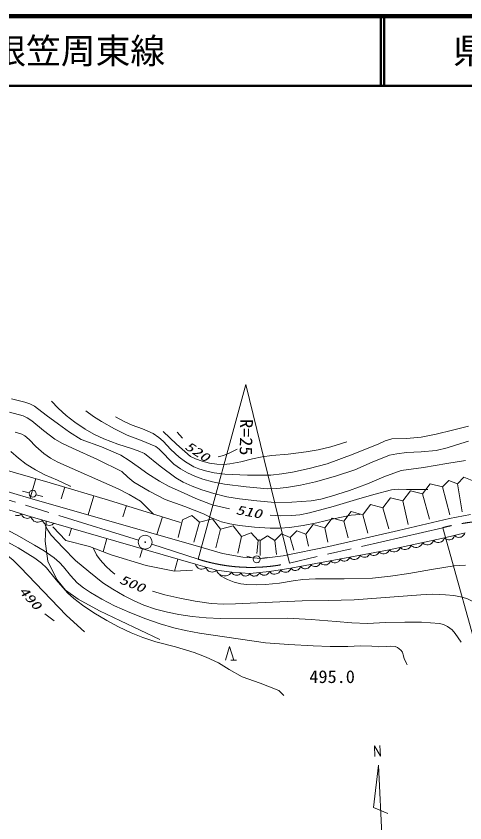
# Model space of a CAD drawing. Units: millimetres, scale not verified. Extents: x 40000 to 680000, y 20000 to 380000.
# Drawn here: x 245312 to 309846, y 264004 to 380000 of the extents above; entities that cross this region are included whole.
import ezdxf
from ezdxf.enums import TextEntityAlignment as Align

# ---------------------------------------------------------------- set-up
doc = ezdxf.new("R2010")
doc.units = ezdxf.units.MM
doc.header["$LTSCALE"] = 1000
doc.linetypes.add('CHAIN', pattern=[18.5, 12, -1.5, 3.5, -1.5])
for name, color, linetype, lineweight in [('M-BGD', 7, 'Continuous', 13), ('M-BMK', 2, 'CHAIN', 13), ('M-BMK-SRVR', 3, 'Continuous', 13), ('M-STR-HTXT', 7, 'Continuous', 13), ('M-TTL', 2, 'Continuous', 140), ('M-TTL-LINE', 7, 'Continuous', 50)]:
    doc.layers.add(name, color=color, linetype=linetype, lineweight=lineweight)
doc.layers.add('M-TTL-TXT', color=7, linetype='Continuous')
doc.styles.add('ＭＳ ゴシック', font='')
doc.styles.get('ＭＳ ゴシック').set_extended_font_data('MS Gothic')

msp = doc.modelspace()

# ---------------------------------------------------------------- linework, layer by layer
at = {"layer": 'M-BGD'}
for p, q in [((268480, 320182), (269222, 319316)), ((241846, 315294), (250215, 312903)), ((236700, 313736), (247251, 310705)), ((248122, 313500), (247318, 310686)), ((306632, 312305), (307548, 313247)), ((307548, 313247), (308771, 312765)), ((308771, 312765), (309686, 313707)), ((309686, 313707), (310909, 313224)), ((250215, 312903), (258583, 310420)), ((252307, 312282), (251810, 310609)), ((303770, 311305), (304868, 312759)), ((304868, 312759), (306632, 312305)), ((306632, 312305), (307675, 308318)), ((308771, 312765), (309469, 308732)), ((247209, 311446), (246238, 311684)), ((248175, 311188), (249136, 310911)), ((256491, 311040), (255675, 308291)), ((300908, 310305), (302005, 311759)), ((302005, 311759), (303770, 311305)), ((303770, 311305), (304779, 307675)), ((239136, 310603), (247478, 308011)), ((247251, 310705), (271884, 303645)), ((258583, 310420), (268939, 307201)), ((295183, 308304), (296281, 309759)), ((296281, 309759), (298045, 309304)), ((298045, 309304), (299143, 310759)), ((299143, 310759), (300908, 310305)), ((300908, 310305), (301698, 306893)), ((261172, 309615), (260676, 308017)), ((292439, 307369), (293499, 308751)), ((293499, 308751), (295183, 308304)), ((298045, 309304), (298893, 306295)), ((245171, 308257), (245343, 308203)), ((245343, 308203), (245524, 308179)), ((245524, 308179), (245723, 308211)), ((245723, 308211), (245864, 308262)), ((245864, 308262), (245977, 308321)), ((245977, 308321), (246107, 308437)), ((246107, 308437), (246146, 308279)), ((246146, 308279), (246201, 308174)), ((246201, 308174), (246283, 308060)), ((246283, 308060), (246419, 307930)), ((246419, 307930), (246571, 307854)), ((246571, 307854), (246731, 307804)), ((246731, 307804), (246900, 307781)), ((246900, 307781), (247085, 307811)), ((247085, 307811), (247217, 307858)), ((247217, 307858), (247322, 307913)), ((247322, 307913), (247444, 308022)), ((247478, 308011), (250709, 307080)), ((247478, 308011), (247529, 307820)), ((247529, 307820), (247599, 307694)), ((247599, 307694), (247701, 307558)), ((247701, 307558), (247869, 307403)), ((247869, 307403), (248056, 307314)), ((248840, 307336), (248967, 307405)), ((248967, 307405), (249112, 307541)), ((249112, 307541), (249163, 307349)), ((266350, 308005), (265558, 305458)), ((269249, 307569), (268608, 305054)), ((269249, 307569), (270574, 308220)), ((270574, 308220), (271686, 307247)), ((271686, 307247), (273536, 307733)), ((273536, 307733), (274698, 306212)), ((289695, 306434), (290756, 307816)), ((290756, 307816), (292439, 307369)), ((295183, 308304), (295875, 305651)), ((300316, 306024), (307630, 307751)), ((307630, 307751), (310661, 308326)), ((248056, 307314), (248252, 307258)), ((248252, 307258), (248457, 307234)), ((248457, 307234), (248681, 307275)), ((248681, 307275), (248840, 307336)), ((249163, 307349), (249232, 307223)), ((249232, 307223), (249335, 307087)), ((249335, 307087), (249502, 306932)), ((249651, 307385), (249495, 304529)), ((249502, 306932), (249689, 306843)), ((249689, 306843), (249885, 306787)), ((249885, 306787), (250091, 306763)), ((250091, 306763), (250315, 306804)), ((250315, 306804), (250474, 306865)), ((250474, 306865), (250600, 306935)), ((252451, 304610), (250588, 306554)), ((250600, 306935), (250745, 307070)), ((250709, 307080), (271120, 301208)), ((253261, 306346), (252949, 305261)), ((271686, 307247), (270861, 304364)), ((274698, 306212), (276548, 306699)), ((276548, 306699), (277709, 305178)), ((286952, 305499), (288012, 306881)), ((288012, 306881), (289695, 306434)), ((289695, 306434), (290127, 304364)), ((292439, 307369), (293070, 305008)), ((274698, 306212), (274034, 303536)), ((277709, 305178), (277206, 302800)), ((277709, 305178), (279089, 305699)), ((279089, 305699), (280100, 304626)), ((280422, 304580), (281480, 305285)), ((281480, 305285), (282538, 304580)), ((282538, 304580), (283488, 305545)), ((283488, 305545), (284745, 305040)), ((284745, 305040), (285695, 306005)), ((285695, 306005), (286952, 305499)), ((286952, 305499), (287369, 303812)), ((290301, 303760), (300316, 306024)), ((306912, 304983), (309868, 305712)), ((308251, 305066), (308316, 305175)), ((308316, 305175), (308368, 305342)), ((308368, 305342), (308491, 305218)), ((308491, 305218), (308600, 305152)), ((308600, 305152), (308738, 305093)), ((308738, 305093), (308935, 305049)), ((309116, 305063), (309291, 305106)), ((309291, 305106), (309459, 305178)), ((309459, 305178), (309612, 305309)), ((309612, 305309), (309707, 305425)), ((309707, 305425), (309773, 305534)), ((309773, 305534), (309824, 305701)), ((249495, 304529), (249859, 301653)), ((255853, 303759), (252451, 304610)), ((258363, 304878), (257821, 302992)), ((280100, 304626), (279919, 302754)), ((280100, 304626), (280277, 304710)), ((280277, 304710), (280422, 304580)), ((280422, 304580), (280425, 302433)), ((282538, 304580), (282770, 302571)), ((284745, 305040), (285253, 303214)), ((298974, 303282), (306912, 304983)), ((302043, 303776), (302103, 303953)), ((302103, 303953), (302238, 303808)), ((303511, 303872), (303623, 304000)), ((303623, 304000), (303701, 304121)), ((303701, 304121), (303765, 304309)), ((303765, 304309), (303893, 304172)), ((303893, 304172), (304007, 304099)), ((304007, 304099), (304152, 304032)), ((304152, 304032), (304360, 303978)), ((304360, 303978), (304554, 303987)), ((304554, 303987), (304742, 304027)), ((304742, 304027), (304923, 304099)), ((304923, 304099), (305091, 304233)), ((305091, 304233), (305196, 304353)), ((305196, 304353), (305269, 304467)), ((305269, 304467), (305330, 304644)), ((305330, 304644), (305457, 304508)), ((305457, 304508), (305571, 304434)), ((305571, 304434), (305716, 304367)), ((305716, 304367), (305924, 304313)), ((305924, 304313), (306119, 304322)), ((306119, 304322), (306306, 304362)), ((306306, 304362), (306488, 304434)), ((306488, 304434), (306655, 304568)), ((306655, 304568), (306760, 304689)), ((306760, 304689), (306834, 304803)), ((306834, 304803), (306894, 304979)), ((306912, 304983), (307035, 304859)), ((307035, 304859), (307144, 304793)), ((307144, 304793), (307282, 304734)), ((307282, 304734), (307478, 304690)), ((307478, 304690), (307660, 304704)), ((307660, 304704), (307835, 304747)), ((307835, 304747), (308002, 304819)), ((308002, 304819), (308156, 304950)), ((308156, 304950), (308251, 305066)), ((308935, 305049), (309116, 305063)), ((258971, 302544), (255853, 303759)), ((263466, 303410), (263112, 302178)), ((271884, 303645), (274992, 302724)), ((283702, 302379), (290301, 303760)), ((284841, 300609), (298974, 303282)), ((297298, 302652), (297392, 302755)), ((297392, 302755), (297459, 302853)), ((297459, 302853), (297516, 303006)), ((297516, 303006), (297632, 302876)), ((297632, 302876), (297737, 302804)), ((297737, 302804), (297872, 302738)), ((298425, 302720), (298596, 302783)), ((298596, 302783), (298756, 302905)), ((298756, 302905), (298857, 303016)), ((298857, 303016), (298929, 303121)), ((298929, 303121), (298990, 303285)), ((298974, 303282), (299101, 303146)), ((299101, 303146), (299215, 303072)), ((299215, 303072), (299361, 303005)), ((299361, 303005), (299569, 302951)), ((299569, 302951), (299763, 302960)), ((299763, 302960), (299951, 303000)), ((299951, 303000), (300132, 303072)), ((300132, 303072), (300299, 303206)), ((300299, 303206), (300404, 303327)), ((300404, 303327), (300478, 303441)), ((300478, 303441), (300539, 303617)), ((300539, 303617), (300666, 303481)), ((300666, 303481), (300780, 303407)), ((300780, 303407), (300925, 303340)), ((300925, 303340), (301133, 303287)), ((301133, 303287), (301328, 303295)), ((301328, 303295), (301515, 303336)), ((301515, 303336), (301696, 303407)), ((301696, 303407), (301864, 303541)), ((301864, 303541), (301969, 303662)), ((301969, 303662), (302043, 303776)), ((302238, 303808), (302360, 303729)), ((302360, 303729), (302514, 303658)), ((302514, 303658), (302735, 303601)), ((302735, 303601), (302941, 303611)), ((302941, 303611), (303141, 303653)), ((303141, 303653), (303333, 303729)), ((303333, 303729), (303511, 303872)), ((249859, 301653), (251155, 298981)), ((264033, 301005), (258971, 302544)), ((268569, 301942), (268067, 300199)), ((274992, 302724), (277908, 302187)), ((277908, 302187), (280633, 302034)), ((279437, 302053), (278478, 302337)), ((280409, 301999), (281393, 302175)), ((280633, 302034), (283702, 302379)), ((290479, 301523), (290540, 301687)), ((290540, 301687), (290648, 301565)), ((291548, 301479), (291697, 301592)), ((291697, 301592), (291792, 301696)), ((291792, 301696), (291859, 301794)), ((291859, 301794), (291915, 301947)), ((291915, 301947), (292024, 301825)), ((292024, 301825), (292122, 301758)), ((292122, 301758), (292248, 301697)), ((292248, 301697), (292428, 301645)), ((292428, 301645), (292598, 301649)), ((292598, 301649), (292764, 301680)), ((292764, 301680), (292923, 301739)), ((292923, 301739), (293073, 301853)), ((293073, 301853), (293167, 301956)), ((293167, 301956), (293234, 302054)), ((293234, 302054), (293291, 302207)), ((293291, 302207), (293407, 302077)), ((293407, 302077), (293512, 302005)), ((293512, 302005), (293647, 301939)), ((293647, 301939), (293840, 301884)), ((293840, 301884), (294023, 301888)), ((294023, 301888), (294200, 301921)), ((294200, 301921), (294371, 301984)), ((294371, 301984), (294531, 302106)), ((294531, 302106), (294632, 302217)), ((294632, 302217), (294704, 302322)), ((294704, 302322), (294765, 302486)), ((294765, 302486), (294873, 302364)), ((294873, 302364), (294971, 302297)), ((294971, 302297), (295097, 302235)), ((295097, 302235), (295278, 302184)), ((295278, 302184), (295448, 302188)), ((295448, 302188), (295613, 302219)), ((295613, 302219), (295773, 302278)), ((295773, 302278), (295922, 302391)), ((295922, 302391), (296017, 302495)), ((296017, 302495), (296084, 302593)), ((296084, 302593), (296140, 302746)), ((296140, 302746), (296249, 302624)), ((296249, 302624), (296347, 302557)), ((296347, 302557), (296473, 302496)), ((296473, 302496), (296653, 302444)), ((296653, 302444), (296824, 302448)), ((296824, 302448), (296989, 302479)), ((296989, 302479), (297149, 302538)), ((297149, 302538), (297298, 302652)), ((297872, 302738), (298066, 302683)), ((298066, 302683), (298248, 302687)), ((298248, 302687), (298425, 302720)), ((268083, 300195), (264033, 301005)), ((271120, 301208), (274109, 300326)), ((271120, 301208), (271167, 301027)), ((271167, 301027), (271232, 300908)), ((271232, 300908), (271327, 300780)), ((271327, 300780), (271484, 300633)), ((271484, 300633), (271659, 300548)), ((271659, 300548), (271844, 300494)), ((271844, 300494), (272037, 300470)), ((272037, 300470), (272248, 300508)), ((272248, 300508), (272398, 300564)), ((272398, 300564), (272517, 300629)), ((272517, 300629), (272655, 300755)), ((272655, 300755), (272698, 300586)), ((272698, 300586), (272759, 300474)), ((272759, 300474), (272849, 300354)), ((281763, 300123), (284841, 300609)), ((284684, 300342), (284759, 300445)), ((284759, 300445), (284825, 300607)), ((284841, 300609), (284949, 300487)), ((284949, 300487), (285047, 300420)), ((285849, 300401), (285998, 300515)), ((285998, 300515), (286093, 300618)), ((286093, 300618), (286160, 300716)), ((286160, 300716), (286216, 300869)), ((286216, 300869), (286332, 300739)), ((286332, 300739), (286438, 300667)), ((286438, 300667), (286572, 300601)), ((286572, 300601), (286766, 300546)), ((286766, 300546), (286948, 300550)), ((286948, 300550), (287125, 300583)), ((287125, 300583), (287296, 300646)), ((287296, 300646), (287457, 300768)), ((287457, 300768), (287558, 300879)), ((287558, 300879), (287629, 300984)), ((287629, 300984), (287690, 301148)), ((287690, 301148), (287799, 301026)), ((287799, 301026), (287897, 300959)), ((287897, 300959), (288022, 300898)), ((288022, 300898), (288203, 300846)), ((288203, 300846), (288373, 300850)), ((288373, 300850), (288538, 300881)), ((288538, 300881), (288698, 300940)), ((288698, 300940), (288848, 301054)), ((288848, 301054), (288942, 301157)), ((288942, 301157), (289009, 301255)), ((289009, 301255), (289066, 301408)), ((289066, 301408), (289182, 301278)), ((289182, 301278), (289287, 301206)), ((289287, 301206), (289422, 301140)), ((289422, 301140), (289615, 301085)), ((289615, 301085), (289798, 301089)), ((289798, 301089), (289975, 301122)), ((289975, 301122), (290146, 301185)), ((290146, 301185), (290306, 301307)), ((290306, 301307), (290407, 301418)), ((290407, 301418), (290479, 301523)), ((290648, 301565), (290746, 301498)), ((290746, 301498), (290872, 301436)), ((290872, 301436), (291053, 301385)), ((291053, 301385), (291223, 301389)), ((291223, 301389), (291388, 301420)), ((291388, 301420), (291548, 301479)), ((270675, 300317), (268083, 300195)), ((272849, 300354), (272996, 300216)), ((272996, 300216), (273160, 300137)), ((273160, 300137), (273333, 300086)), ((273333, 300086), (273514, 300063)), ((273514, 300063), (273712, 300099)), ((273712, 300099), (273853, 300151)), ((273853, 300151), (273964, 300212)), ((273964, 300212), (274093, 300330)), ((274109, 300326), (276336, 300042)), ((274109, 300326), (274212, 300091)), ((274212, 300091), (274326, 299943)), ((274326, 299943), (274484, 299790)), ((274484, 299790), (274729, 299626)), ((274729, 299626), (274986, 299549)), ((274986, 299549), (275248, 299516)), ((275248, 299516), (275515, 299526)), ((275515, 299526), (275794, 299623)), ((275794, 299623), (275985, 299732)), ((275985, 299732), (276132, 299846)), ((276132, 299846), (276291, 300048)), ((276336, 300042), (278928, 299840)), ((276336, 300042), (276404, 299907)), ((276404, 299907), (276475, 299823)), ((276475, 299823), (276573, 299737)), ((276573, 299737), (276723, 299647)), ((276723, 299647), (276876, 299609)), ((276876, 299609), (277032, 299597)), ((277032, 299597), (277189, 299611)), ((277189, 299611), (277351, 299676)), ((277351, 299676), (277460, 299746)), ((277460, 299746), (277544, 299818)), ((277544, 299818), (277632, 299941)), ((277632, 299941), (277700, 299805)), ((277700, 299805), (277771, 299722)), ((277771, 299722), (277869, 299636)), ((277869, 299636), (278019, 299546)), ((278019, 299546), (278172, 299508)), ((278172, 299508), (278328, 299496)), ((278328, 299496), (278485, 299509)), ((278485, 299509), (278647, 299575)), ((278647, 299575), (278756, 299645)), ((278756, 299645), (278840, 299716)), ((278840, 299716), (278928, 299840)), ((278928, 299840), (281763, 300123)), ((278928, 299840), (279025, 299709)), ((279025, 299709), (279117, 299634)), ((279117, 299634), (279237, 299561)), ((279237, 299561), (279413, 299494)), ((279413, 299494), (279583, 299483)), ((279583, 299483), (279750, 299500)), ((279750, 299500), (279914, 299544)), ((279914, 299544), (280073, 299645)), ((280073, 299645), (280176, 299740)), ((280176, 299740), (280251, 299831)), ((280251, 299831), (280321, 299979)), ((280321, 299979), (280419, 299848)), ((280419, 299848), (280510, 299773)), ((280510, 299773), (280630, 299701)), ((280630, 299701), (280806, 299634)), ((280806, 299634), (280976, 299622)), ((280976, 299622), (281143, 299639)), ((281143, 299639), (281307, 299684)), ((281307, 299684), (281466, 299784)), ((281466, 299784), (281569, 299879)), ((281569, 299879), (281644, 299971)), ((281644, 299971), (281714, 300118)), ((281763, 300123), (281883, 299980)), ((281883, 299980), (281992, 299900)), ((281992, 299900), (282134, 299826)), ((282134, 299826), (282338, 299761)), ((282338, 299761), (282533, 299759)), ((282533, 299759), (282723, 299789)), ((282723, 299789), (282907, 299850)), ((282907, 299850), (283082, 299975)), ((283082, 299975), (283193, 300090)), ((283193, 300090), (283273, 300200)), ((283273, 300200), (283343, 300373)), ((283343, 300373), (283455, 300239)), ((283455, 300239), (283558, 300164)), ((283558, 300164), (283691, 300094)), ((283691, 300094), (283883, 300033)), ((283883, 300033), (284065, 300031)), ((284065, 300031), (284243, 300059)), ((284243, 300059), (284416, 300117)), ((284416, 300117), (284580, 300234)), ((284580, 300234), (284684, 300342)), ((285047, 300420), (285173, 300359)), ((285173, 300359), (285354, 300307)), ((285354, 300307), (285524, 300311)), ((285524, 300311), (285689, 300342)), ((285689, 300342), (285849, 300401)), ((251155, 298981), (252410, 297442)), ((252410, 297442), (254233, 296146)), ((254233, 296146), (257310, 294485)), ((249444, 294077), (250759, 293045)), ((257310, 294485), (260307, 293036)), ((260307, 293036), (265977, 290363)), ((275408, 287375), (276008, 289375)), ((276008, 289375), (276608, 287375)), ((276208, 287375), (277008, 287375))]:
    msp.add_line(p, q, dxfattribs=at)
for points in [[(244662, 324953), (246546, 324517), (247301, 324248), (247936, 323913), (249614, 322602), (251416, 321340), (253008, 320189), (254675, 319146), (257576, 318053), (260387, 316850), (261578, 316117), (262882, 315189), (264260, 314196), (265950, 313123), (267310, 312386), (268941, 311629), (271172, 310637), (273519, 309735), (275979, 309176)], [(250398, 324649), (251351, 323623), (252504, 322560), (253745, 321597), (255238, 320590), (256463, 319906), (257917, 319233), (259941, 318457), (261909, 317809), (262878, 317511), (263785, 317104), (266005, 315298), (268278, 313599), (269351, 312986), (270625, 312398), (272009, 311874), (273730, 311347), (275606, 310904), (277411, 310589), (279908, 310286), (282501, 310088), (284985, 310128), (287740, 310296), (289115, 310557), (290664, 310971), (293239, 311796), (295864, 312751), (298210, 313738), (300683, 314650), (303917, 315085), (307268, 315655), (309937, 316119)], [(244350, 323059), (246315, 322523), (246903, 322259), (247574, 321830), (249244, 320427), (250897, 319190), (251997, 318555), (253440, 317866), (256995, 316243), (260507, 314518), (261383, 313689), (262248, 313009), (264456, 311713), (266768, 310492), (269555, 309492), (272239, 308421), (273425, 307841), (274861, 307278), (276065, 306979), (277447, 306751), (279587, 306511), (281841, 306365), (283240, 306360), (284635, 306458), (286614, 306746), (288575, 307134), (290930, 307733), (293472, 308270), (294717, 308334)], [(255342, 323255), (256462, 322415), (257565, 321718), (259471, 320640), (261277, 319734), (263220, 319022), (265394, 318105), (265886, 317738), (266584, 317025), (267255, 316276), (268012, 315594), (268938, 314926), (269974, 314318), (271022, 313836), (272151, 313428), (273536, 313044), (275300, 312684), (278379, 312314), (281466, 312053), (282782, 312090), (284175, 312245), (286207, 312570), (288348, 313026), (291234, 313845), (294030, 314742), (296513, 315863), (299017, 316860), (300050, 317083), (301439, 317252), (303573, 317353), (305736, 317566), (307293, 317932), (308642, 318349), (310362, 318882)], [(259597, 322407), (260827, 321734), (262000, 321210), (263503, 320659), (265019, 319972), (265854, 319419), (266469, 318881), (267564, 317711), (268775, 316597), (269680, 315935), (270877, 315200), (271584, 314898), (272548, 314630), (273786, 314356), (275317, 314141), (278588, 314015), (281954, 314009), (283504, 314174), (285079, 314452), (287458, 314958), (290065, 315626), (293759, 317013), (297478, 318526), (298406, 318929), (299358, 319209), (301473, 319285), (303581, 319465), (305739, 319899), (308049, 320475), (310373, 321046)], [(245154, 320179), (246108, 319900), (246560, 319647), (247184, 319136), (248164, 318117), (249285, 317106), (250246, 316456), (251296, 315875), (259993, 312032), (261567, 311240), (263207, 310269), (265044, 308399)], [(266455, 320296), (268366, 318471), (270391, 316703), (271104, 316348), (272053, 316013), (273101, 315739), (274184, 315576), (275185, 315548), (276065, 315620), (277639, 315916), (279309, 316340), (280673, 316638), (282101, 316833), (284423, 317026), (287002, 317354), (288768, 317664), (290571, 318090), (292894, 318813)], [(244572, 317412), (245631, 316436), (246772, 315594), (248078, 314767), (249427, 314032), (251263, 313275), (253069, 312415), (253129, 312385)], [(274363, 316649), (275146, 316841), (275968, 317157), (277122, 317730)], [(199986, 314863), (201086, 314382), (202142, 314039), (211497, 311839), (214029, 311171), (216890, 310537), (221044, 309906), (224987, 309208), (229252, 308250), (233440, 307202), (235369, 306572), (237415, 305793), (239518, 304931), (241697, 303925), (242708, 303372), (243878, 302601), (244870, 301774), (245878, 300782), (252560, 293796), (255155, 291482)], [(281835, 308242), (283383, 308160), (284984, 308182), (286128, 308311), (287503, 308582), (290915, 309499), (294265, 310503), (296757, 311239), (299309, 311880), (300237, 311967), (301436, 311952), (304496, 311925)], [(242912, 306673), (245450, 305360), (247970, 303942), (249339, 303113), (250799, 302091), (251556, 301438), (252116, 300834), (253117, 299583), (254112, 298525), (255011, 297785), (256008, 297114), (257652, 296149), (259469, 295212), (261665, 294244), (263957, 293348), (266036, 292629), (267997, 292055), (269691, 291655), (271659, 291301), (281176, 289894), (284540, 289629), (288038, 289457), (290460, 289364), (293038, 289383), (294837, 289452), (296479, 289404), (297477, 289333), (298554, 289368), (299151, 289417), (299798, 289356), (300178, 289218), (300648, 288857), (300863, 288536), (300992, 288159), (301123, 287624), (301459, 286899), (301547, 286745)], [(249504, 306802), (249858, 306084), (250358, 305372), (252059, 303529), (253871, 301735), (255748, 300129), (257793, 298523), (259210, 297587), (260841, 296644), (262268, 295920), (263685, 295324), (265363, 294753), (267100, 294279), (268723, 293951), (270638, 293679), (272629, 293477), (274702, 293375), (284287, 293446), (287761, 293255), (291348, 292955), (293590, 292755), (295841, 292672), (298437, 292821), (301203, 292874), (303630, 292838), (306188, 292681), (306764, 292510), (307359, 292221), (308004, 291738), (308472, 291247), (309318, 289999)], [(243041, 304949), (245590, 303527), (248001, 302051), (248969, 301335), (249699, 300651), (251079, 298925), (252696, 297078), (253588, 296269), (254854, 295291), (256480, 294209), (258372, 293084), (260052, 292194), (261866, 291350), (263515, 290679), (265406, 290027), (268212, 289297), (270895, 288477), (272643, 287810), (274423, 287017), (275951, 286048), (277804, 285010), (280419, 284089), (283074, 283025), (283794, 282315)], [(256420, 303448), (256885, 302561), (257385, 301820), (258188, 300925), (258948, 300221), (259505, 299754)], [(274627, 299573), (275687, 299009), (276668, 298623), (277640, 298377), (278481, 298262), (279884, 298221), (281193, 298285), (283182, 298484), (285159, 298788), (286549, 298977), (288344, 299097), (292473, 299099), (296550, 299207), (299138, 299471), (301795, 299851), (305026, 300449), (308323, 300955), (309923, 301034)], [(264904, 297296), (266710, 296805), (268859, 296335), (271081, 295889), (273357, 295548), (275154, 295457), (276842, 295475), (286442, 295950), (290184, 295953), (293904, 296058), (303532, 296815), (305237, 296864), (307038, 296807), (308238, 296680), (309437, 296444), (310205, 296202), (311102, 295779), (311880, 295230), (312789, 294437), (313559, 293793), (314247, 293344), (319410, 291009)]]:
    msp.add_lwpolyline(points, dxfattribs=at)
for centre in [(247694, 311326), (279917, 301911)]:
    msp.add_circle(centre, 500, dxfattribs=at)
at = {"layer": 'M-BMK'}
for p, q in [((262918, 304660), (239037, 312026)), ((306654, 306441), (284613, 301354)), ((271512, 301915), (264825, 304060))]:
    msp.add_line(p, q, dxfattribs=at)
for centre, radius, start, end in [((314419, 277464), 30000, 67.18732, 105.0004), ((279094, 325737), 25000, 252.34428, 282.75293)]:
    msp.add_arc(centre, radius, start, end, dxfattribs=at)
at = {"layer": 'M-BMK-SRVR'}
for p, q in [((296913, 273558), (296834, 275099)), ((296834, 275099), (297713, 273594)), ((297713, 273594), (297626, 275141)), ((297415, 272281), (296723, 266237)), ((297415, 272281), (298692, 247313)), ((296723, 266237), (298771, 265341))]:
    msp.add_line(p, q, dxfattribs=at)
for radius in [1000, 40]:
    msp.add_circle((263873, 304366), radius, dxfattribs=at)
at = {"layer": 'M-STR-HTXT'}
for p, q in [((278351, 327016), (271512, 301915)), ((284613, 301354), (278351, 327016)), ((314793, 277204), (306654, 306441))]:
    msp.add_line(p, q, dxfattribs=at)
at = {"layer": 'M-TTL'}
msp.add_line((680000, 380000), (40000, 380000), dxfattribs=at)
at = {"layer": 'M-TTL-LINE'}
for p, q in [((297750, 380000), (297750, 370000)), ((298250, 380000), (298250, 370000)), ((40000, 370000), (680000, 370000))]:
    msp.add_line(p, q, dxfattribs=at)

# ---------------------------------------------------------------- texts
at = {"layer": 'M-BGD', "style": 'ＭＳ ゴシック', "oblique": 15, "width": 1.4}
for s, rotation, p in [('520', 327.1, (269216, 317522)), ('510', 350, (276759, 308015)), ('500', 337.4, (259887, 298150)), ('490', 311.7, (245309, 297037))]:
    msp.add_text(s, height=1320, rotation=rotation, dxfattribs=at).set_placement(p, align=Align.BOTTOM_LEFT)
at = {"layer": 'M-BGD', "style": 'ＭＳ ゴシック', "width": 1.05}
msp.add_text('495.0', height=1833, dxfattribs=at).set_placement((287482, 283561), align=Align.BOTTOM_LEFT)
at = {"layer": 'M-STR-HTXT', "style": 'ＭＳ ゴシック', "width": 1.05}
msp.add_text('R=25', height=1833, rotation=269.1, dxfattribs=at).set_placement((276988, 322091), align=Align.BOTTOM_LEFT)
at = {"layer": 'M-TTL-TXT', "style": 'ＭＳ ゴシック'}
msp.add_text('一般県道\u3000根笠周東線', height=3666, dxfattribs=at).set_placement((216734, 375000), align=Align.MIDDLE_LEFT)
msp.add_text('県\u3000名', height=3666, dxfattribs=at).set_placement((315625, 375000), align=Align.MIDDLE_CENTER)

doc.saveas('drawing.dxf')
